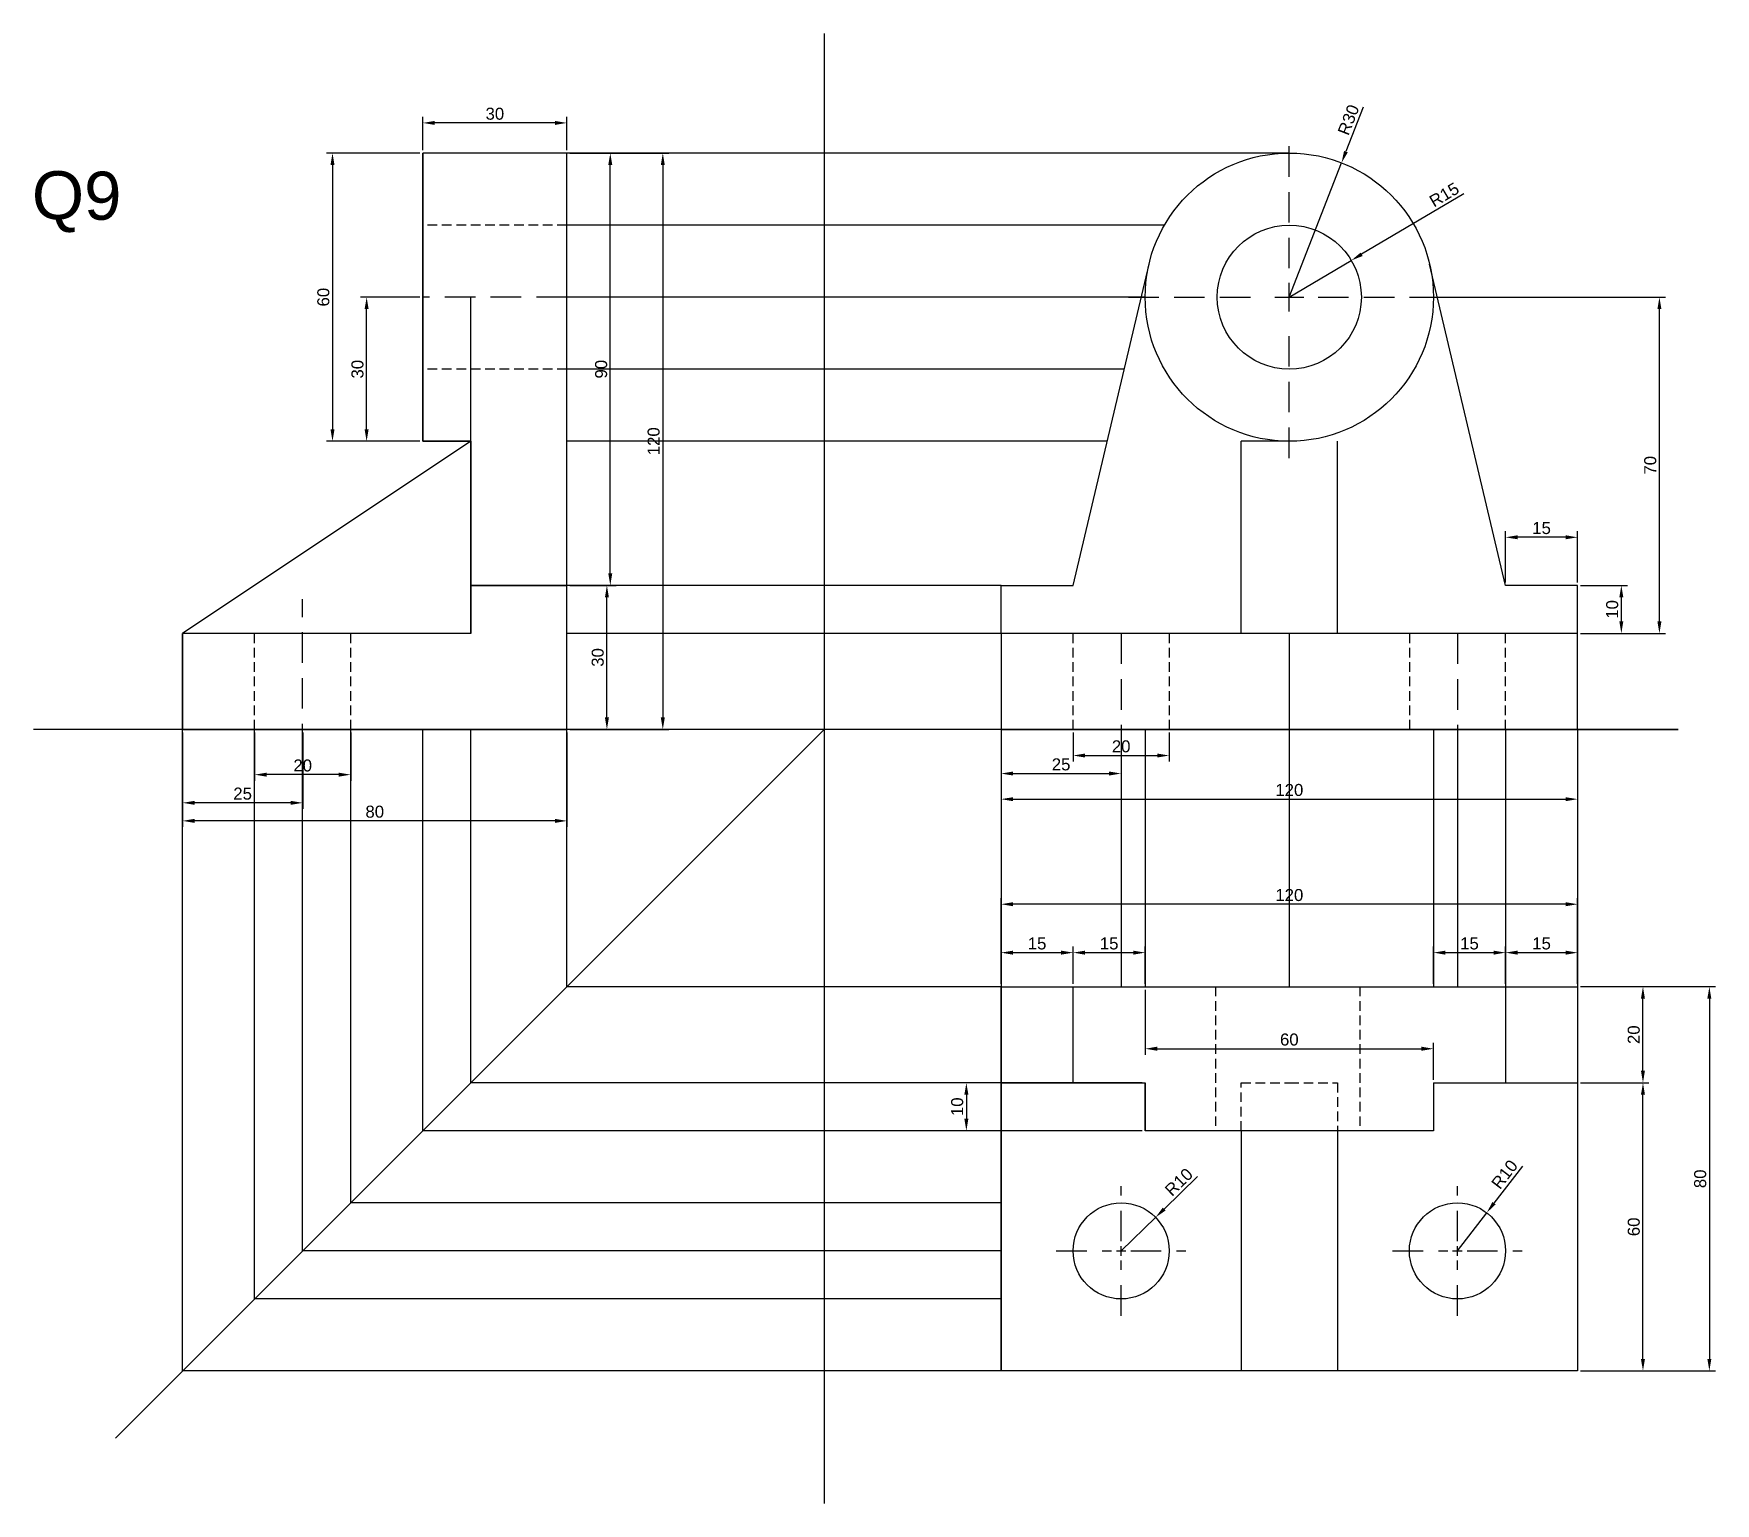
# Model space of a CAD drawing. Header units: millimetres. Extents: x 137 to 7220, y 7466 to 9893.
# Drawn here: x 1795.4 to 2145.4, y 7799.4 to 8105.3 of the extents above; entities that cross this region are included whole.
import ezdxf

# ---------------------------------------------------------------- set-up
doc = ezdxf.new("R2010")
doc.units = ezdxf.units.MM
doc.header["$PDMODE"] = 35
doc.header["$PDSIZE"] = 3
doc.linetypes.add('DASHED2', pattern=[9.525, 6.35, -3.175])
doc.linetypes.add('JIS_02_2.0', pattern=[3, 2, -1])
for name, color, linetype in [('Center Line', 3, 'DASHED2'), ('Dimensions', 1, 'Continuous'), ('Hidden Line', 50, 'JIS_02_2.0'), ('Projection', 140, 'Continuous'), ('Text', 7, 'Continuous')]:
    doc.layers.add(name, color=color, linetype=linetype)
doc.layers.add('Object', color=7, linetype='Continuous', lineweight=30)
doc.styles.get("Standard").update_dxf_attribs({"font": 'arial.ttf'})
doc.dimstyles.new('ISO-25', dxfattribs={"dimtxt": 2.5, "dimasz": 2.5, "dimexe": 1.25, "dimexo": 0.625, "dimtad": 1, "dimdec": 0, "dimtxsty": 'Standard', "dimcen": 2.5, "dimadec": 0, "dimazin": 0, "dimtfac": 1, "dimtdec": 0, "dimtmove": 0, "dimatfit": 3, "dimfxl": 1, "dimarcsym": 0})

# ---------------------------------------------------------------- blocks, each defined once
blk = doc.blocks.new('*U405')
at = {"layer": 'Center Line', "color": 0, "transparency": 16777216}
for p, q in [((0, 6), (0, 33.5)), ((-33.5, 0), (-6, 0)), ((6, 0), (33.5, 0)), ((0, -33.5), (0, -6))]:
    blk.add_line(p, q, dxfattribs=at)
at = {"layer": 'Center Line', "color": 0, "linetype": 'Continuous', "transparency": 16777216}
for p, q in [((-3, 0), (3, 0)), ((0, -3), (0, 3))]:
    blk.add_line(p, q, dxfattribs=at)
blk = doc.blocks.new('*D617')
at = {"layer": 'Defpoints', "color": 0, "transparency": 16777216}
for p in [(1996.76, 7960.49), (2116.76, 7960.49), (2116.76, 7945.99)]:
    blk.add_point(p, dxfattribs=at)
at = {"layer": 'Dimensions', "color": 0, "lineweight": -2, "transparency": 16777216}
for p, q in [((1996.76, 7959.86), (1996.76, 7944.74)), ((2116.76, 7959.86), (2116.76, 7944.74)), ((1999.26, 7945.99), (2114.26, 7945.99))]:
    blk.add_line(p, q, dxfattribs=at)
at = {"layer": 'Dimensions', "color": 0, "transparency": 16777216}
for points in [[(1999.26, 7946.4), (1999.26, 7945.57), (1996.76, 7945.99)], [(2114.26, 7946.4), (2114.26, 7945.57), (2116.76, 7945.99)]]:
    blk.add_solid(points, dxfattribs=at)
at = {"layer": 'Dimensions', "color": 0, "transparency": 16777216, "insert": (2056.76, 7947.89), "char_height": 2.5, "attachment_point": 5}
blk.add_mtext('120', dxfattribs=at)
blk = doc.blocks.new('*D618')
at = {"layer": 'Defpoints', "color": 0, "transparency": 16777216}
for p in [(1996.76, 7960.49), (2021.76, 7960.49), (2021.76, 7951.32)]:
    blk.add_point(p, dxfattribs=at)
at = {"layer": 'Dimensions', "color": 0, "lineweight": -2, "transparency": 16777216}
for p, q in [((1996.76, 7959.86), (1996.76, 7950.07)), ((2021.76, 7959.86), (2021.76, 7950.07)), ((1999.26, 7951.32), (2019.26, 7951.32))]:
    blk.add_line(p, q, dxfattribs=at)
at = {"layer": 'Dimensions', "color": 0, "transparency": 16777216}
for points in [[(1999.26, 7951.74), (1999.26, 7950.91), (1996.76, 7951.32)], [(2019.26, 7951.74), (2019.26, 7950.91), (2021.76, 7951.32)]]:
    blk.add_solid(points, dxfattribs=at)
at = {"layer": 'Dimensions', "color": 0, "transparency": 16777216, "insert": (2009.26, 7953.22), "char_height": 2.5, "attachment_point": 5}
blk.add_mtext('25', dxfattribs=at)
blk = doc.blocks.new('*D619')
at = {"layer": 'Defpoints', "color": 0, "transparency": 16777216}
for p in [(2011.76, 7960.49), (2031.76, 7960.49), (2031.76, 7955.07)]:
    blk.add_point(p, dxfattribs=at)
at = {"layer": 'Dimensions', "color": 0, "lineweight": -2, "transparency": 16777216}
for p, q in [((2011.76, 7959.86), (2011.76, 7953.82)), ((2031.76, 7959.86), (2031.76, 7953.82)), ((2014.26, 7955.07), (2029.26, 7955.07))]:
    blk.add_line(p, q, dxfattribs=at)
at = {"layer": 'Dimensions', "color": 0, "transparency": 16777216}
for points in [[(2014.26, 7955.49), (2014.26, 7954.66), (2011.76, 7955.07)], [(2029.26, 7955.49), (2029.26, 7954.66), (2031.76, 7955.07)]]:
    blk.add_solid(points, dxfattribs=at)
at = {"layer": 'Dimensions', "color": 0, "transparency": 16777216, "insert": (2021.76, 7956.97), "char_height": 2.5, "attachment_point": 5}
blk.add_mtext('20', dxfattribs=at)
blk = doc.blocks.new('*D620')
at = {"layer": 'Defpoints', "color": 0, "transparency": 16777216}
for p in [(2087.58, 8050.49), (2133.79, 8050.49), (2116.76, 7980.49)]:
    blk.add_point(p, dxfattribs=at)
at = {"layer": 'Dimensions', "color": 0, "lineweight": -2, "transparency": 16777216}
for p, q in [((2088.21, 8050.49), (2135.04, 8050.49)), ((2133.79, 7982.99), (2133.79, 8047.99)), ((2117.38, 7980.49), (2135.04, 7980.49))]:
    blk.add_line(p, q, dxfattribs=at)
at = {"layer": 'Dimensions', "color": 0, "transparency": 16777216}
for points in [[(2133.38, 8047.99), (2134.21, 8047.99), (2133.79, 8050.49)], [(2133.38, 7982.99), (2134.21, 7982.99), (2133.79, 7980.49)]]:
    blk.add_solid(points, dxfattribs=at)
at = {"layer": 'Dimensions', "color": 0, "transparency": 16777216, "insert": (2131.89, 8015.49), "char_height": 2.5, "attachment_point": 5, "rotation": 90}
blk.add_mtext('70', dxfattribs=at)
blk = doc.blocks.new('*D621')
at = {"layer": 'Defpoints', "color": 0, "transparency": 16777216}
for p in [(2116.76, 7990.49), (2125.87, 7990.49), (2116.76, 7980.49)]:
    blk.add_point(p, dxfattribs=at)
at = {"layer": 'Dimensions', "color": 0, "lineweight": -2, "transparency": 16777216}
for p, q in [((2117.38, 7990.49), (2127.12, 7990.49)), ((2125.87, 7982.99), (2125.87, 7987.99)), ((2117.38, 7980.49), (2127.12, 7980.49))]:
    blk.add_line(p, q, dxfattribs=at)
at = {"layer": 'Dimensions', "color": 0, "transparency": 16777216}
for points in [[(2125.45, 7987.99), (2126.28, 7987.99), (2125.87, 7990.49)], [(2125.45, 7982.99), (2126.28, 7982.99), (2125.87, 7980.49)]]:
    blk.add_solid(points, dxfattribs=at)
at = {"layer": 'Dimensions', "color": 0, "transparency": 16777216, "insert": (2123.97, 7985.49), "char_height": 2.5, "attachment_point": 5, "rotation": 90}
blk.add_mtext('10', dxfattribs=at)
blk = doc.blocks.new('*D622')
at = {"layer": 'Defpoints', "color": 0, "transparency": 16777216}
for p in [(2101.76, 8000.5), (2101.76, 7990.49), (2116.76, 7990.49)]:
    blk.add_point(p, dxfattribs=at)
at = {"layer": 'Dimensions', "color": 0, "lineweight": -2, "transparency": 16777216}
for p, q in [((2101.76, 7991.11), (2101.76, 8001.75)), ((2114.26, 8000.5), (2104.26, 8000.5)), ((2116.76, 7991.11), (2116.76, 8001.75))]:
    blk.add_line(p, q, dxfattribs=at)
at = {"layer": 'Dimensions', "color": 0, "transparency": 16777216}
for points in [[(2104.26, 8000.92), (2104.26, 8000.09), (2101.76, 8000.5)], [(2114.26, 8000.92), (2114.26, 8000.09), (2116.76, 8000.5)]]:
    blk.add_solid(points, dxfattribs=at)
at = {"layer": 'Dimensions', "color": 0, "transparency": 16777216, "insert": (2109.26, 8002.41), "char_height": 2.5, "attachment_point": 5}
blk.add_mtext('15', dxfattribs=at)
blk = doc.blocks.new('*D623')
at = {"layer": 'Defpoints', "color": 0, "transparency": 16777216}
for p in [(2067.63, 8078.45), (2056.76, 8050.49)]:
    blk.add_point(p, dxfattribs=at)
at = {"layer": 'Dimensions', "color": 0, "lineweight": -2, "transparency": 16777216}
for p, q in [((2072.16, 8090.07), (2068.54, 8080.78)), ((2056.76, 8050.49), (2067.63, 8078.45))]:
    blk.add_line(p, q, dxfattribs=at)
at = {"layer": 'Dimensions', "color": 0, "transparency": 16777216}
blk.add_solid([(2068.15, 8080.93), (2068.93, 8080.63), (2067.63, 8078.45)], dxfattribs=at)
at = {"layer": 'Dimensions', "color": 0, "transparency": 16777216, "insert": (2069.08, 8087.4), "char_height": 2.5, "attachment_point": 5, "rotation": 68.7386}
blk.add_mtext('R30', dxfattribs=at)
blk = doc.blocks.new('*D624')
at = {"layer": 'Defpoints', "color": 0, "transparency": 16777216}
for p in [(2069.66, 8058.14), (2056.76, 8050.49)]:
    blk.add_point(p, dxfattribs=at)
at = {"layer": 'Dimensions', "color": 0, "lineweight": -2, "transparency": 16777216}
for p, q in [((2093.08, 8072.01), (2071.81, 8059.41)), ((2056.76, 8050.49), (2069.66, 8058.14))]:
    blk.add_line(p, q, dxfattribs=at)
at = {"layer": 'Dimensions', "color": 0, "transparency": 16777216}
blk.add_solid([(2071.6, 8059.77), (2072.02, 8059.05), (2069.66, 8058.14)], dxfattribs=at)
at = {"layer": 'Dimensions', "color": 0, "transparency": 16777216, "insert": (2089, 8071.8), "char_height": 2.5, "attachment_point": 5, "rotation": 30.648}
blk.add_mtext('R15', dxfattribs=at)
blk = doc.blocks.new('*D625')
at = {"layer": 'Defpoints', "color": 0, "transparency": 16777216}
for p in [(2116.76, 7906.96), (2116.76, 7826.96), (2144.19, 7826.96)]:
    blk.add_point(p, dxfattribs=at)
at = {"layer": 'Dimensions', "color": 0, "lineweight": -2, "transparency": 16777216}
for p, q in [((2117.38, 7906.96), (2145.44, 7906.96)), ((2144.19, 7904.46), (2144.19, 7829.46)), ((2117.38, 7826.96), (2145.44, 7826.96))]:
    blk.add_line(p, q, dxfattribs=at)
at = {"layer": 'Dimensions', "color": 0, "transparency": 16777216}
for points in [[(2143.77, 7904.46), (2144.6, 7904.46), (2144.19, 7906.96)], [(2143.77, 7829.46), (2144.6, 7829.46), (2144.19, 7826.96)]]:
    blk.add_solid(points, dxfattribs=at)
at = {"layer": 'Dimensions', "color": 0, "transparency": 16777216, "insert": (2142.29, 7866.96), "char_height": 2.5, "attachment_point": 5, "rotation": 90}
blk.add_mtext('80', dxfattribs=at)
blk = doc.blocks.new('*D626')
at = {"layer": 'Defpoints', "color": 0, "transparency": 16777216}
for p in [(2116.76, 7886.96), (2130.37, 7886.96), (2116.76, 7826.96)]:
    blk.add_point(p, dxfattribs=at)
at = {"layer": 'Dimensions', "color": 0, "lineweight": -2, "transparency": 16777216}
for p, q in [((2117.38, 7886.96), (2131.62, 7886.96)), ((2130.37, 7829.46), (2130.37, 7884.46)), ((2117.38, 7826.96), (2131.62, 7826.96))]:
    blk.add_line(p, q, dxfattribs=at)
at = {"layer": 'Dimensions', "color": 0, "transparency": 16777216}
for points in [[(2129.95, 7884.46), (2130.78, 7884.46), (2130.37, 7886.96)], [(2129.95, 7829.46), (2130.78, 7829.46), (2130.37, 7826.96)]]:
    blk.add_solid(points, dxfattribs=at)
at = {"layer": 'Dimensions', "color": 0, "transparency": 16777216, "insert": (2128.46, 7856.96), "char_height": 2.5, "attachment_point": 5, "rotation": 90}
blk.add_mtext('60', dxfattribs=at)
blk = doc.blocks.new('*D427')
at = {"layer": 'Defpoints', "color": 0, "transparency": 16777216}
for p in [(2116.76, 7906.96), (2130.37, 7906.96), (2116.76, 7886.96)]:
    blk.add_point(p, dxfattribs=at)
at = {"layer": 'Dimensions', "color": 0, "lineweight": -2, "transparency": 16777216}
for p, q in [((2117.38, 7906.96), (2131.62, 7906.96)), ((2130.37, 7889.46), (2130.37, 7904.46)), ((2117.38, 7886.96), (2131.62, 7886.96))]:
    blk.add_line(p, q, dxfattribs=at)
at = {"layer": 'Dimensions', "color": 0, "transparency": 16777216}
for points in [[(2129.95, 7904.46), (2130.78, 7904.46), (2130.37, 7906.96)], [(2129.95, 7889.46), (2130.78, 7889.46), (2130.37, 7886.96)]]:
    blk.add_solid(points, dxfattribs=at)
at = {"layer": 'Dimensions', "color": 0, "transparency": 16777216, "insert": (2128.46, 7896.96), "char_height": 2.5, "attachment_point": 5, "rotation": 90}
blk.add_mtext('20', dxfattribs=at)
blk = doc.blocks.new('*D627')
at = {"layer": 'Defpoints', "color": 0, "transparency": 16777216}
for p in [(1996.76, 7924.12), (1996.76, 7906.96), (2116.76, 7906.96)]:
    blk.add_point(p, dxfattribs=at)
at = {"layer": 'Dimensions', "color": 0, "lineweight": -2, "transparency": 16777216}
for p, q in [((1996.76, 7907.58), (1996.76, 7925.37)), ((2116.76, 7907.58), (2116.76, 7925.37)), ((2114.26, 7924.12), (1999.26, 7924.12))]:
    blk.add_line(p, q, dxfattribs=at)
at = {"layer": 'Dimensions', "color": 0, "transparency": 16777216}
for points in [[(1999.26, 7924.54), (1999.26, 7923.7), (1996.76, 7924.12)], [(2114.26, 7924.54), (2114.26, 7923.7), (2116.76, 7924.12)]]:
    blk.add_solid(points, dxfattribs=at)
at = {"layer": 'Dimensions', "color": 0, "transparency": 16777216, "insert": (2056.76, 7926.02), "char_height": 2.5, "attachment_point": 5}
blk.add_mtext('120', dxfattribs=at)
blk = doc.blocks.new('*D628')
at = {"layer": 'Defpoints', "color": 0, "transparency": 16777216}
for p in [(2011.76, 7914.04), (1996.76, 7906.96), (2011.76, 7906.96)]:
    blk.add_point(p, dxfattribs=at)
at = {"layer": 'Dimensions', "color": 0, "lineweight": -2, "transparency": 16777216}
for p, q in [((1996.76, 7907.58), (1996.76, 7915.29)), ((2011.76, 7907.58), (2011.76, 7915.29)), ((1999.26, 7914.04), (2009.26, 7914.04))]:
    blk.add_line(p, q, dxfattribs=at)
at = {"layer": 'Dimensions', "color": 0, "transparency": 16777216}
for points in [[(1999.26, 7914.46), (1999.26, 7913.62), (1996.76, 7914.04)], [(2009.26, 7914.46), (2009.26, 7913.62), (2011.76, 7914.04)]]:
    blk.add_solid(points, dxfattribs=at)
at = {"layer": 'Dimensions', "color": 0, "transparency": 16777216, "insert": (2004.26, 7915.94), "char_height": 2.5, "attachment_point": 5}
blk.add_mtext('15', dxfattribs=at)
blk = doc.blocks.new('*D428')
at = {"layer": 'Defpoints', "color": 0, "transparency": 16777216}
for p in [(2026.76, 7914.04), (2011.76, 7906.96), (2026.76, 7906.96)]:
    blk.add_point(p, dxfattribs=at)
at = {"layer": 'Dimensions', "color": 0, "lineweight": -2, "transparency": 16777216}
for p, q in [((2011.76, 7907.58), (2011.76, 7915.29)), ((2026.76, 7907.58), (2026.76, 7915.29)), ((2014.26, 7914.04), (2024.26, 7914.04))]:
    blk.add_line(p, q, dxfattribs=at)
at = {"layer": 'Dimensions', "color": 0, "transparency": 16777216}
for points in [[(2014.26, 7914.46), (2014.26, 7913.62), (2011.76, 7914.04)], [(2024.26, 7914.46), (2024.26, 7913.62), (2026.76, 7914.04)]]:
    blk.add_solid(points, dxfattribs=at)
at = {"layer": 'Dimensions', "color": 0, "transparency": 16777216, "insert": (2019.26, 7915.94), "char_height": 2.5, "attachment_point": 5}
blk.add_mtext('15', dxfattribs=at)
blk = doc.blocks.new('*D629')
at = {"layer": 'Defpoints', "color": 0, "transparency": 16777216}
for p in [(2026.76, 7906.96), (2086.76, 7894.04), (2086.76, 7886.96)]:
    blk.add_point(p, dxfattribs=at)
at = {"layer": 'Dimensions', "color": 0, "lineweight": -2, "transparency": 16777216}
for p, q in [((2026.76, 7906.33), (2026.76, 7892.79)), ((2029.26, 7894.04), (2084.26, 7894.04)), ((2086.76, 7887.58), (2086.76, 7895.29))]:
    blk.add_line(p, q, dxfattribs=at)
at = {"layer": 'Dimensions', "color": 0, "transparency": 16777216}
for points in [[(2029.26, 7894.46), (2029.26, 7893.62), (2026.76, 7894.04)], [(2084.26, 7894.46), (2084.26, 7893.62), (2086.76, 7894.04)]]:
    blk.add_solid(points, dxfattribs=at)
at = {"layer": 'Dimensions', "color": 0, "transparency": 16777216, "insert": (2056.76, 7895.94), "char_height": 2.5, "attachment_point": 5}
blk.add_mtext('60', dxfattribs=at)
blk = doc.blocks.new('*D630')
at = {"layer": 'Defpoints', "color": 0, "transparency": 16777216}
for p in [(2101.76, 7914.04), (2086.76, 7906.96), (2101.76, 7906.96)]:
    blk.add_point(p, dxfattribs=at)
at = {"layer": 'Dimensions', "color": 0, "lineweight": -2, "transparency": 16777216}
for p, q in [((2086.76, 7907.58), (2086.76, 7915.29)), ((2101.76, 7907.58), (2101.76, 7915.29)), ((2089.26, 7914.04), (2099.26, 7914.04))]:
    blk.add_line(p, q, dxfattribs=at)
at = {"layer": 'Dimensions', "color": 0, "transparency": 16777216}
for points in [[(2089.26, 7914.46), (2089.26, 7913.62), (2086.76, 7914.04)], [(2099.26, 7914.46), (2099.26, 7913.62), (2101.76, 7914.04)]]:
    blk.add_solid(points, dxfattribs=at)
at = {"layer": 'Dimensions', "color": 0, "transparency": 16777216, "insert": (2094.26, 7915.94), "char_height": 2.5, "attachment_point": 5}
blk.add_mtext('15', dxfattribs=at)
blk = doc.blocks.new('*D429')
at = {"layer": 'Defpoints', "color": 0, "transparency": 16777216}
for p in [(2116.76, 7914.04), (2101.76, 7906.96), (2116.76, 7906.96)]:
    blk.add_point(p, dxfattribs=at)
at = {"layer": 'Dimensions', "color": 0, "lineweight": -2, "transparency": 16777216}
for p, q in [((2101.76, 7907.58), (2101.76, 7915.29)), ((2116.76, 7907.58), (2116.76, 7915.29)), ((2104.26, 7914.04), (2114.26, 7914.04))]:
    blk.add_line(p, q, dxfattribs=at)
at = {"layer": 'Dimensions', "color": 0, "transparency": 16777216}
for points in [[(2104.26, 7914.46), (2104.26, 7913.62), (2101.76, 7914.04)], [(2114.26, 7914.46), (2114.26, 7913.62), (2116.76, 7914.04)]]:
    blk.add_solid(points, dxfattribs=at)
at = {"layer": 'Dimensions', "color": 0, "transparency": 16777216, "insert": (2109.26, 7915.94), "char_height": 2.5, "attachment_point": 5}
blk.add_mtext('15', dxfattribs=at)
blk = doc.blocks.new('*D631')
at = {"layer": 'Defpoints', "color": 0, "transparency": 16777216}
for p in [(2026.76, 7886.96), (1989.54, 7876.96), (2026.76, 7876.96)]:
    blk.add_point(p, dxfattribs=at)
at = {"layer": 'Dimensions', "color": 0, "lineweight": -2, "transparency": 16777216}
for p, q in [((2026.13, 7886.96), (1988.29, 7886.96)), ((1989.54, 7884.46), (1989.54, 7879.46)), ((2026.13, 7876.96), (1988.29, 7876.96))]:
    blk.add_line(p, q, dxfattribs=at)
at = {"layer": 'Dimensions', "color": 0, "transparency": 16777216}
for points in [[(1989.12, 7884.46), (1989.96, 7884.46), (1989.54, 7886.96)], [(1989.12, 7879.46), (1989.96, 7879.46), (1989.54, 7876.96)]]:
    blk.add_solid(points, dxfattribs=at)
at = {"layer": 'Dimensions', "color": 0, "transparency": 16777216, "insert": (1987.64, 7881.96), "char_height": 2.5, "attachment_point": 5, "rotation": 90}
blk.add_mtext('10', dxfattribs=at)
blk = doc.blocks.new('*U406')
at = {"layer": 'Center Line', "color": 0, "transparency": 16777216}
for p, q in [((0, 2), (0, 13.5)), ((-13.5, 0), (-2, 0)), ((2, 0), (13.5, 0)), ((0, -13.5), (0, -2))]:
    blk.add_line(p, q, dxfattribs=at)
at = {"layer": 'Center Line', "color": 0, "linetype": 'Continuous', "transparency": 16777216}
for p, q in [((-1, 0), (1, 0)), ((0, -1), (0, 1))]:
    blk.add_line(p, q, dxfattribs=at)
blk = doc.blocks.new('*U407')
at = {"layer": 'Center Line', "color": 0, "transparency": 16777216}
for p, q in [((0, 2), (0, 13.5)), ((-13.5, 0), (-2, 0)), ((2, 0), (13.5, 0)), ((0, -13.5), (0, -2))]:
    blk.add_line(p, q, dxfattribs=at)
at = {"layer": 'Center Line', "color": 0, "linetype": 'Continuous', "transparency": 16777216}
for p, q in [((-1, 0), (1, 0)), ((0, -1), (0, 1))]:
    blk.add_line(p, q, dxfattribs=at)
blk = doc.blocks.new('*D654')
at = {"layer": 'Defpoints', "color": 0, "transparency": 16777216}
for p in [(1906.4, 8080.49), (1906.4, 7960.49), (1926.36, 7960.49)]:
    blk.add_point(p, dxfattribs=at)
at = {"layer": 'Dimensions', "color": 0, "lineweight": -2, "transparency": 16777216}
for p, q in [((1907.02, 8080.49), (1927.61, 8080.49)), ((1926.36, 8077.99), (1926.36, 7962.99)), ((1907.02, 7960.49), (1927.61, 7960.49))]:
    blk.add_line(p, q, dxfattribs=at)
at = {"layer": 'Dimensions', "color": 0, "transparency": 16777216}
for points in [[(1925.94, 8077.99), (1926.77, 8077.99), (1926.36, 8080.49)], [(1925.94, 7962.99), (1926.77, 7962.99), (1926.36, 7960.49)]]:
    blk.add_solid(points, dxfattribs=at)
at = {"layer": 'Dimensions', "color": 0, "transparency": 16777216, "insert": (1924.46, 8020.49), "char_height": 2.5, "attachment_point": 5, "rotation": 90}
blk.add_mtext('120', dxfattribs=at)
blk = doc.blocks.new('*D655')
at = {"layer": 'Defpoints', "color": 0, "transparency": 16777216}
for p in [(1906.4, 7990.49), (1914.72, 7990.49), (1906.4, 7960.49)]:
    blk.add_point(p, dxfattribs=at)
at = {"layer": 'Dimensions', "color": 0, "lineweight": -2, "transparency": 16777216}
for p, q in [((1907.02, 7990.49), (1915.97, 7990.49)), ((1914.72, 7962.99), (1914.72, 7987.99)), ((1907.02, 7960.49), (1915.97, 7960.49))]:
    blk.add_line(p, q, dxfattribs=at)
at = {"layer": 'Dimensions', "color": 0, "transparency": 16777216}
for points in [[(1914.31, 7987.99), (1915.14, 7987.99), (1914.72, 7990.49)], [(1914.31, 7962.99), (1915.14, 7962.99), (1914.72, 7960.49)]]:
    blk.add_solid(points, dxfattribs=at)
at = {"layer": 'Dimensions', "color": 0, "transparency": 16777216, "insert": (1912.82, 7975.49), "char_height": 2.5, "attachment_point": 5, "rotation": 90}
blk.add_mtext('30', dxfattribs=at)
blk = doc.blocks.new('*D656')
at = {"layer": 'Defpoints', "color": 0, "transparency": 16777216}
for p in [(1906.4, 8080.49), (1915.43, 8080.49), (1906.4, 7990.49)]:
    blk.add_point(p, dxfattribs=at)
at = {"layer": 'Dimensions', "color": 0, "lineweight": -2, "transparency": 16777216}
for p, q in [((1907.02, 8080.49), (1916.68, 8080.49)), ((1915.43, 7992.99), (1915.43, 8077.99)), ((1907.02, 7990.49), (1916.68, 7990.49))]:
    blk.add_line(p, q, dxfattribs=at)
at = {"layer": 'Dimensions', "color": 0, "transparency": 16777216}
for points in [[(1915.01, 8077.99), (1915.84, 8077.99), (1915.43, 8080.49)], [(1915.01, 7992.99), (1915.84, 7992.99), (1915.43, 7990.49)]]:
    blk.add_solid(points, dxfattribs=at)
at = {"layer": 'Dimensions', "color": 0, "transparency": 16777216, "insert": (1913.53, 8035.49), "char_height": 2.5, "attachment_point": 5, "rotation": 90}
blk.add_mtext('90', dxfattribs=at)
blk = doc.blocks.new('*D657')
at = {"layer": 'Defpoints', "color": 0, "transparency": 16777216}
for p in [(1876.4, 8086.76), (1876.4, 8080.49), (1906.4, 8080.49)]:
    blk.add_point(p, dxfattribs=at)
at = {"layer": 'Dimensions', "color": 0, "lineweight": -2, "transparency": 16777216}
for p, q in [((1876.4, 8081.11), (1876.4, 8088.01)), ((1903.9, 8086.76), (1878.9, 8086.76)), ((1906.4, 8081.11), (1906.4, 8088.01))]:
    blk.add_line(p, q, dxfattribs=at)
at = {"layer": 'Dimensions', "color": 0, "transparency": 16777216}
for points in [[(1878.9, 8087.18), (1878.9, 8086.34), (1876.4, 8086.76)], [(1903.9, 8087.18), (1903.9, 8086.34), (1906.4, 8086.76)]]:
    blk.add_solid(points, dxfattribs=at)
at = {"layer": 'Dimensions', "color": 0, "transparency": 16777216, "insert": (1891.4, 8088.66), "char_height": 2.5, "attachment_point": 5}
blk.add_mtext('30', dxfattribs=at)
blk = doc.blocks.new('*D658')
at = {"layer": 'Defpoints', "color": 0, "transparency": 16777216}
for p in [(1826.4, 7960.49), (1906.4, 7960.49), (1826.4, 7941.47)]:
    blk.add_point(p, dxfattribs=at)
at = {"layer": 'Dimensions', "color": 0, "lineweight": -2, "transparency": 16777216}
for p, q in [((1826.4, 7959.86), (1826.4, 7940.22)), ((1906.4, 7959.86), (1906.4, 7940.22)), ((1903.9, 7941.47), (1828.9, 7941.47))]:
    blk.add_line(p, q, dxfattribs=at)
at = {"layer": 'Dimensions', "color": 0, "transparency": 16777216}
for points in [[(1828.9, 7941.89), (1828.9, 7941.05), (1826.4, 7941.47)], [(1903.9, 7941.89), (1903.9, 7941.05), (1906.4, 7941.47)]]:
    blk.add_solid(points, dxfattribs=at)
at = {"layer": 'Dimensions', "color": 0, "transparency": 16777216, "insert": (1866.4, 7943.37), "char_height": 2.5, "attachment_point": 5}
blk.add_mtext('80', dxfattribs=at)
blk = doc.blocks.new('*D659')
at = {"layer": 'Defpoints', "color": 0, "transparency": 16777216}
for p in [(1841.4, 7960.49), (1861.4, 7960.49), (1841.4, 7951.09)]:
    blk.add_point(p, dxfattribs=at)
at = {"layer": 'Dimensions', "color": 0, "lineweight": -2, "transparency": 16777216}
for p, q in [((1841.4, 7959.86), (1841.4, 7949.84)), ((1861.4, 7959.86), (1861.4, 7949.84)), ((1858.9, 7951.09), (1843.9, 7951.09))]:
    blk.add_line(p, q, dxfattribs=at)
at = {"layer": 'Dimensions', "color": 0, "transparency": 16777216}
for points in [[(1843.9, 7951.51), (1843.9, 7950.68), (1841.4, 7951.09)], [(1858.9, 7951.51), (1858.9, 7950.68), (1861.4, 7951.09)]]:
    blk.add_solid(points, dxfattribs=at)
at = {"layer": 'Dimensions', "color": 0, "transparency": 16777216, "insert": (1851.4, 7952.99), "char_height": 2.5, "attachment_point": 5}
blk.add_mtext('20', dxfattribs=at)
blk = doc.blocks.new('*D430')
at = {"layer": 'Defpoints', "color": 0, "transparency": 16777216}
for p in [(1826.4, 7960.49), (1851.4, 7960.49), (1826.4, 7945.23)]:
    blk.add_point(p, dxfattribs=at)
at = {"layer": 'Dimensions', "color": 0, "lineweight": -2, "transparency": 16777216}
for p, q in [((1826.4, 7959.86), (1826.4, 7943.98)), ((1851.4, 7959.86), (1851.4, 7943.98)), ((1848.9, 7945.23), (1828.9, 7945.23))]:
    blk.add_line(p, q, dxfattribs=at)
at = {"layer": 'Dimensions', "color": 0, "transparency": 16777216}
for points in [[(1828.9, 7945.64), (1828.9, 7944.81), (1826.4, 7945.23)], [(1848.9, 7945.64), (1848.9, 7944.81), (1851.4, 7945.23)]]:
    blk.add_solid(points, dxfattribs=at)
at = {"layer": 'Dimensions', "color": 0, "transparency": 16777216, "insert": (1838.9, 7947.13), "char_height": 2.5, "attachment_point": 5}
blk.add_mtext('25', dxfattribs=at)
blk = doc.blocks.new('*D464')
at = {"layer": 'Defpoints', "color": 0, "transparency": 16777216}
for p in [(1876.4, 8080.49), (1857.61, 8020.49), (1876.4, 8020.49)]:
    blk.add_point(p, dxfattribs=at)
at = {"layer": 'Dimensions', "color": 0, "lineweight": -2, "transparency": 16777216}
for p, q in [((1875.77, 8080.49), (1856.36, 8080.49)), ((1857.61, 8077.99), (1857.61, 8022.99)), ((1875.77, 8020.49), (1856.36, 8020.49))]:
    blk.add_line(p, q, dxfattribs=at)
at = {"layer": 'Dimensions', "color": 0, "transparency": 16777216}
for points in [[(1857.19, 8077.99), (1858.03, 8077.99), (1857.61, 8080.49)], [(1857.19, 8022.99), (1858.03, 8022.99), (1857.61, 8020.49)]]:
    blk.add_solid(points, dxfattribs=at)
at = {"layer": 'Dimensions', "color": 0, "transparency": 16777216, "insert": (1855.71, 8050.49), "char_height": 2.5, "attachment_point": 5, "rotation": 90}
blk.add_mtext('60', dxfattribs=at)
blk = doc.blocks.new('*D465')
at = {"layer": 'Defpoints', "color": 0, "transparency": 16777216}
for p in [(1864.71, 8050.49), (1876.4, 8050.49), (1876.4, 8020.49)]:
    blk.add_point(p, dxfattribs=at)
at = {"layer": 'Dimensions', "color": 0, "lineweight": -2, "transparency": 16777216}
for p, q in [((1875.77, 8050.49), (1863.46, 8050.49)), ((1864.71, 8022.99), (1864.71, 8047.99)), ((1875.77, 8020.49), (1863.46, 8020.49))]:
    blk.add_line(p, q, dxfattribs=at)
at = {"layer": 'Dimensions', "color": 0, "transparency": 16777216}
for points in [[(1864.29, 8047.99), (1865.13, 8047.99), (1864.71, 8050.49)], [(1864.29, 8022.99), (1865.13, 8022.99), (1864.71, 8020.49)]]:
    blk.add_solid(points, dxfattribs=at)
at = {"layer": 'Dimensions', "color": 0, "transparency": 16777216, "insert": (1862.81, 8035.49), "char_height": 2.5, "attachment_point": 5, "rotation": 90}
blk.add_mtext('30', dxfattribs=at)
blk = doc.blocks.new('*D466')
at = {"layer": 'Defpoints', "color": 0, "transparency": 16777216}
for p in [(2028.92, 7858.93), (2021.76, 7851.96)]:
    blk.add_point(p, dxfattribs=at)
at = {"layer": 'Dimensions', "color": 0, "lineweight": -2, "transparency": 16777216}
for p, q in [((2037.68, 7867.45), (2030.72, 7860.67)), ((2021.76, 7851.96), (2028.92, 7858.93))]:
    blk.add_line(p, q, dxfattribs=at)
at = {"layer": 'Dimensions', "color": 0, "transparency": 16777216}
blk.add_solid([(2030.42, 7860.97), (2031.01, 7860.37), (2028.92, 7858.93)], dxfattribs=at)
at = {"layer": 'Dimensions', "color": 0, "transparency": 16777216, "insert": (2033.77, 7866.29), "char_height": 2.5, "attachment_point": 5, "rotation": 44.2093}
blk.add_mtext('R10', dxfattribs=at)
blk = doc.blocks.new('*D467')
at = {"layer": 'Defpoints', "color": 0, "transparency": 16777216}
for p in [(2097.84, 7859.89), (2091.76, 7851.96)]:
    blk.add_point(p, dxfattribs=at)
at = {"layer": 'Dimensions', "color": 0, "lineweight": -2, "transparency": 16777216}
for p, q in [((2105.27, 7869.59), (2099.36, 7861.88)), ((2091.76, 7851.96), (2097.84, 7859.89))]:
    blk.add_line(p, q, dxfattribs=at)
at = {"layer": 'Dimensions', "color": 0, "transparency": 16777216}
blk.add_solid([(2099.03, 7862.13), (2099.69, 7861.62), (2097.84, 7859.89)], dxfattribs=at)
at = {"layer": 'Dimensions', "color": 0, "transparency": 16777216, "insert": (2101.57, 7867.88), "char_height": 2.5, "attachment_point": 5, "rotation": 52.5148}
blk.add_mtext('R10', dxfattribs=at)

msp = doc.modelspace()

# ---------------------------------------------------------------- linework, layer by layer
at = {"layer": 'Center Line'}
for p, q in [((1906.398, 8050.49), (1876.398, 8050.49)), ((1851.398, 7955.335), (1851.398, 7987.589)), ((2021.755, 7980.49), (2021.755, 7960.49)), ((2091.755, 7980.49), (2091.755, 7960.49))]:
    msp.add_line(p, q, dxfattribs=at)
at = {"layer": 'Hidden Line'}
for p, q in [((1906.398, 8065.49), (1876.398, 8065.49)), ((1906.398, 8035.49), (1876.398, 8035.49)), ((1841.398, 7960.49), (1841.398, 7980.49)), ((1861.398, 7960.49), (1861.398, 7980.49)), ((2011.755, 7960.49), (2011.755, 7980.49)), ((2031.755, 7980.49), (2031.755, 7960.49)), ((2081.755, 7980.49), (2081.755, 7960.49)), ((2101.755, 7960.49), (2101.755, 7980.49)), ((2041.43, 7906.957), (2041.43, 7876.957)), ((2071.409, 7906.957), (2071.409, 7876.957)), ((2046.755, 7876.957), (2046.755, 7886.957)), ((2046.755, 7886.957), (2056.755, 7886.957)), ((2056.755, 7886.957), (2066.755, 7886.957)), ((2066.755, 7886.957), (2066.755, 7876.957))]:
    msp.add_line(p, q, dxfattribs=at)
at = {"layer": 'Object'}
for p, q in [((1959.931, 8105.346), (1959.931, 7799.4)), ((1906.398, 8080.49), (1876.398, 8080.49)), ((1876.398, 8080.49), (1876.398, 8020.49)), ((1906.398, 7960.49), (1906.398, 8080.49)), ((2011.755, 7990.49), (2027.559, 8057.387)), ((2101.755, 7990.49), (2085.952, 8057.387)), ((1886.398, 8020.49), (1886.398, 8050.49)), ((1886.398, 8020.49), (1826.398, 7980.49)), ((1876.398, 8020.49), (1886.398, 8020.49)), ((1886.398, 8020.49), (1886.398, 7990.49)), ((2046.755, 7980.49), (2046.755, 8020.49)), ((2066.755, 7980.49), (2066.755, 8020.49)), ((1886.398, 7990.49), (1906.398, 7990.49)), ((1906.398, 7990.49), (1886.398, 7990.49)), ((1886.398, 7990.49), (1886.398, 7980.49)), ((1996.755, 7980.49), (1996.755, 7990.49)), ((1996.755, 7990.49), (2011.755, 7990.49)), ((2116.755, 7990.49), (2101.755, 7990.49)), ((2116.755, 7980.49), (2116.755, 7990.49)), ((1886.398, 7980.49), (1826.398, 7980.49)), ((1826.398, 7980.49), (1826.398, 7960.49)), ((2116.755, 7980.49), (1996.755, 7980.49)), ((1996.755, 7980.49), (1996.755, 7960.49)), ((2116.755, 7960.49), (2116.755, 7980.49)), ((2137.667, 7960.49), (1795.402, 7960.49)), ((1959.931, 7960.49), (1812.409, 7812.968)), ((1826.398, 7960.49), (1906.398, 7960.49)), ((1996.755, 7960.49), (2116.755, 7960.49)), ((2116.755, 7960.49), (2137.667, 7960.49)), ((1996.755, 7906.957), (2116.755, 7906.957)), ((1996.755, 7826.957), (1996.755, 7906.957)), ((1996.755, 7906.957), (1996.755, 7886.957)), ((2011.755, 7886.957), (2011.755, 7906.957)), ((2011.755, 7906.957), (2101.755, 7906.957)), ((2101.755, 7906.957), (2101.755, 7886.957)), ((2116.755, 7906.957), (2116.755, 7826.957)), ((1996.755, 7886.957), (2011.755, 7886.957)), ((2011.755, 7886.957), (2026.755, 7886.957)), ((2026.755, 7876.957), (2026.755, 7886.957)), ((2086.755, 7886.957), (2086.755, 7876.957)), ((2086.755, 7886.957), (2101.755, 7886.957)), ((2101.755, 7886.957), (2116.755, 7886.957)), ((2086.755, 7876.957), (2026.755, 7876.957)), ((2046.755, 7876.957), (2046.755, 7826.957)), ((2066.755, 7876.957), (2066.755, 7826.957)), ((2116.755, 7826.957), (1996.755, 7826.957))]:
    msp.add_line(p, q, dxfattribs=at)
for centre, radius in [((2056.755, 8050.49), 30), ((2056.755, 8050.49), 15), ((2021.755, 7851.957), 10), ((2091.755, 7851.957), 10)]:
    msp.add_circle(centre, radius, dxfattribs=at)
at = {"layer": 'Projection'}
for p, q in [((2056.755, 8080.49), (1876.398, 8080.49)), ((1876.398, 8020.49), (1876.398, 8080.49)), ((1906.398, 7906.957), (1906.398, 8080.49)), ((2030.774, 8065.49), (1906.398, 8065.49)), ((1886.398, 7980.49), (1886.398, 8050.49)), ((2026.755, 8050.49), (1906.398, 8050.49)), ((2022.386, 8035.49), (1906.398, 8035.49)), ((1886.398, 8020.49), (1876.398, 8020.49)), ((2018.842, 8020.49), (1906.398, 8020.49)), ((2056.755, 8020.49), (2046.755, 8020.49)), ((1996.755, 7990.49), (1886.398, 7990.49)), ((1886.398, 7980.49), (1826.398, 7980.49)), ((1826.398, 7826.957), (1826.398, 7980.49)), ((1996.755, 7980.49), (1906.398, 7980.49)), ((2056.755, 7980.49), (2056.755, 7906.957)), ((1841.398, 7841.957), (1841.398, 7960.49)), ((1851.398, 7851.957), (1851.398, 7960.49)), ((1861.398, 7861.957), (1861.398, 7960.49)), ((1876.398, 7876.957), (1876.398, 7960.49)), ((1886.398, 7886.957), (1886.398, 7960.49)), ((1996.755, 7960.49), (1996.755, 7826.957)), ((2021.755, 7960.49), (2021.755, 7906.957)), ((2026.755, 7960.49), (2026.755, 7906.957)), ((2086.755, 7960.49), (2086.755, 7906.957)), ((2091.755, 7960.49), (2091.755, 7906.957)), ((2101.755, 7960.49), (2101.755, 7886.957)), ((2116.755, 7960.49), (2116.755, 7826.957)), ((1996.755, 7906.957), (1906.398, 7906.957)), ((1996.755, 7886.957), (1886.398, 7886.957)), ((2026.755, 7886.957), (2026.755, 7876.957)), ((2086.755, 7886.957), (2086.755, 7876.957)), ((1996.755, 7876.957), (1876.398, 7876.957)), ((1996.755, 7861.957), (1861.398, 7861.957)), ((1996.755, 7851.957), (1851.398, 7851.957)), ((1996.755, 7841.957), (1841.398, 7841.957)), ((1996.755, 7826.957), (1826.398, 7826.957))]:
    msp.add_line(p, q, dxfattribs=at)

# ---------------------------------------------------------------- block references
at = {"layer": 'Center Line'}
for name, p in [('*U405', (2056.755, 8050.49)), ('*U406', (2021.755, 7851.957)), ('*U407', (2091.755, 7851.957))]:
    msp.add_blockref(name, p, dxfattribs=at)

# ---------------------------------------------------------------- texts
at = {"layer": 'Text'}
msp.add_text('Q9', height=10, rotation=359.3708, dxfattribs=at).set_placement((1794.985, 8066.768))

# ---------------------------------------------------------------- dimensions: what is measured, and where the dimension line sits
at = {"layer": 'Dimensions'}
for base, p1, p2, picture, middle in [((1876.398, 8086.759), (1906.398, 8080.49), (1876.398, 8080.49), '*D657', (1891.398, 8088.662)), ((2101.755, 8000.505), (2116.755, 7990.49), (2101.755, 7990.49), '*D622', (2109.255, 8002.406)), ((1826.398, 7941.47), (1906.398, 7960.49), (1826.398, 7960.49), '*D658', (1866.398, 7943.372)), ((1826.398, 7945.226), (1851.398, 7960.49), (1826.398, 7960.49), '*D430', (1838.898, 7947.127)), ((1841.398, 7951.094), (1861.398, 7960.49), (1841.398, 7960.49), '*D659', (1851.398, 7952.995)), ((2116.755, 7945.986), (1996.755, 7960.49), (2116.755, 7960.49), '*D617', (2056.755, 7947.887)), ((2031.755, 7955.073), (2011.755, 7960.49), (2031.755, 7960.49), '*D619', (2021.755, 7956.974)), ((1996.755, 7924.119), (2116.755, 7906.957), (1996.755, 7906.957), '*D627', (2056.755, 7926.02)), ((2011.755, 7914.039), (1996.755, 7906.957), (2011.755, 7906.957), '*D628', (2004.255, 7915.941)), ((2026.755, 7914.039), (2011.755, 7906.957), (2026.755, 7906.957), '*D428', (2019.255, 7915.941)), ((2101.755, 7914.039), (2086.755, 7906.957), (2101.755, 7906.957), '*D630', (2094.255, 7915.941)), ((2116.755, 7914.039), (2101.755, 7906.957), (2116.755, 7906.957), '*D429', (2109.255, 7915.941)), ((2086.755, 7894.039), (2026.755, 7906.957), (2086.755, 7886.957), '*D629', (2056.755, 7895.941))]:
    dim = msp.add_linear_dim(base=base, p1=p1, p2=p2, dimstyle='ISO-25', dxfattribs=at)
    dim.commit()
    dim.dimension.update_dxf_attribs({"geometry": picture, "text_midpoint": middle})
for mpoint, picture, middle in [((2067.634, 8078.448), '*D623', (2070.849, 8086.71)), ((2069.66, 8058.136), '*D624', (2089.966, 8070.168))]:
    dim = msp.add_radius_dim(center=(2056.755, 8050.49), mpoint=mpoint, dimstyle='ISO-25', dxfattribs=at)
    dim.commit()
    dim.dimension.update_dxf_attribs({"geometry": picture, "text_midpoint": middle, "dimtype": 164})
for base, p1, p2, picture, middle in [((1857.609, 8020.49), (1876.398, 8080.49), (1876.398, 8020.49), '*D464', (1855.708, 8050.49)), ((1926.358, 7960.49), (1906.398, 8080.49), (1906.398, 7960.49), '*D654', (1924.456, 8020.49)), ((1915.428, 8080.49), (1906.398, 7990.49), (1906.398, 8080.49), '*D656', (1913.526, 8035.49)), ((1864.71, 8050.49), (1876.398, 8020.49), (1876.398, 8050.49), '*D465', (1862.807, 8035.49)), ((2133.795, 8050.49), (2116.755, 7980.49), (2087.581, 8050.49), '*D620', (2131.893, 8015.49)), ((1914.723, 7990.49), (1906.398, 7960.49), (1906.398, 7990.49), '*D655', (1912.821, 7975.49)), ((2125.868, 7990.49), (2116.755, 7980.49), (2116.755, 7990.49), '*D621', (2123.967, 7985.49)), ((2144.187, 7826.957), (2116.755, 7906.957), (2116.755, 7826.957), '*D625', (2142.286, 7866.957)), ((2130.366, 7906.957), (2116.755, 7886.957), (2116.755, 7906.957), '*D427', (2128.465, 7896.957)), ((1989.541, 7876.957), (2026.755, 7886.957), (2026.755, 7876.957), '*D631', (1987.639, 7881.957)), ((2130.366, 7886.957), (2116.755, 7826.957), (2116.755, 7886.957), '*D626', (2128.465, 7856.957))]:
    dim = msp.add_linear_dim(base=base, p1=p1, p2=p2, angle=90, dimstyle='ISO-25', dxfattribs=at)
    dim.commit()
    dim.dimension.update_dxf_attribs({"geometry": picture, "text_midpoint": middle})
dim = msp.add_linear_dim(base=(2021.755, 7951.323), p1=(1996.755, 7960.49), p2=(2021.755, 7960.49), dimstyle='ISO-25', dxfattribs=at)
dim.commit()
dim.dimension.update_dxf_attribs({"geometry": '*D618', "text_midpoint": (2009.255, 7951.323), "dimtype": 160})
for center, mpoint, picture, middle in [((2021.755, 7851.957), (2028.923, 7858.93), '*D466', (2033.767, 7866.295)), ((2091.755, 7851.957), (2097.841, 7859.892), '*D467', (2101.57, 7867.88))]:
    dim = msp.add_radius_dim(center=center, mpoint=mpoint, dimstyle='ISO-25', dxfattribs=at)
    dim.commit()
    dim.dimension.update_dxf_attribs({"geometry": picture, "text_midpoint": middle})

doc.saveas('drawing.dxf')
